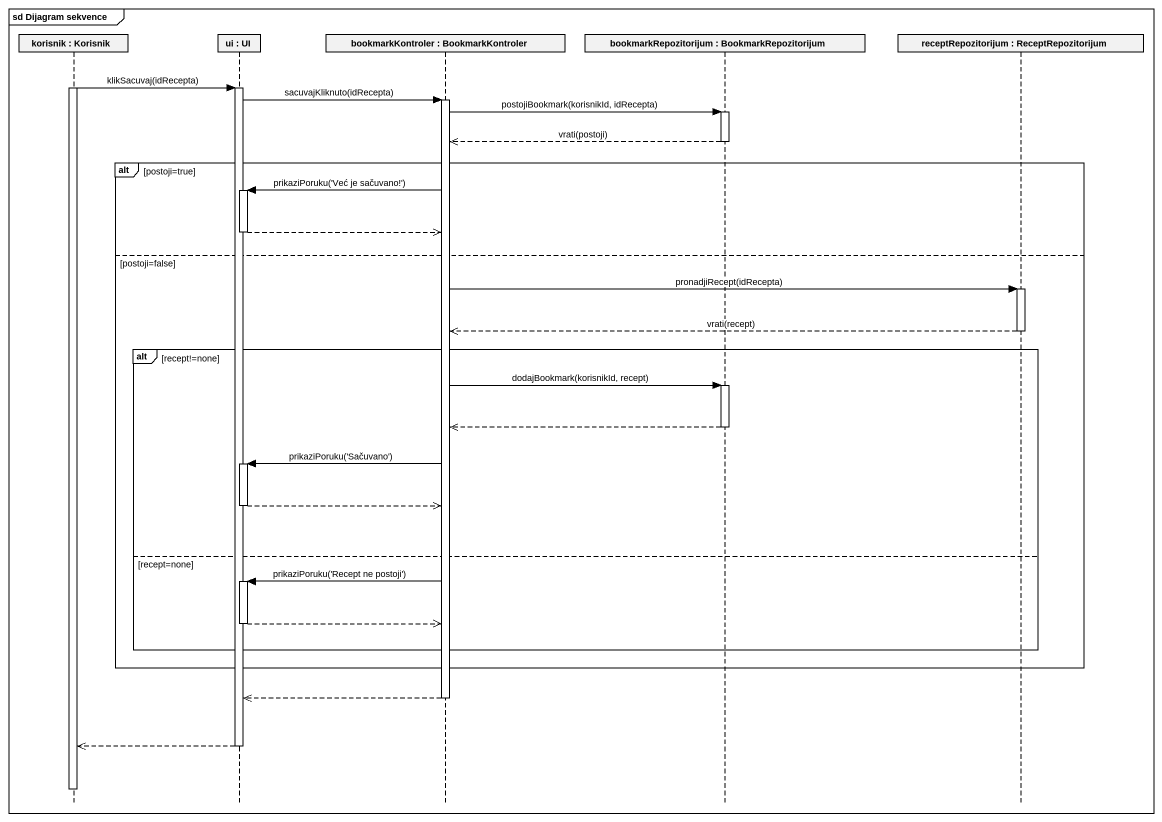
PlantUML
@startuml
mainframe sd Dijagram sekvence
hide footbox
participant "korisnik : Korisnik" as korisnik
participant "ui : UI" as ui
participant "bookmarkKontroler : BookmarkKontroler" as bookmarkKontroler
participant "bookmarkRepozitorijum : BookmarkRepozitorijum" as bookmarkRepozitorijum
participant "receptRepozitorijum : ReceptRepozitorijum" as receptRepozitorijum

activate korisnik
korisnik -> ui : klikSacuvaj(idRecepta)
activate ui
ui -> bookmarkKontroler : sacuvajKliknuto(idRecepta)
activate bookmarkKontroler
bookmarkKontroler -> bookmarkRepozitorijum : postojiBookmark(korisnikId, idRecepta)
activate bookmarkRepozitorijum
bookmarkRepozitorijum -->> bookmarkKontroler : vrati(postoji)
deactivate bookmarkRepozitorijum
alt postoji=true
  bookmarkKontroler -> ui : prikaziPoruku('Već je sačuvano!')
  activate ui
  ui -->> bookmarkKontroler
  deactivate ui
else postoji=false
  bookmarkKontroler -> receptRepozitorijum : pronadjiRecept(idRecepta)
  activate receptRepozitorijum
  receptRepozitorijum -->> bookmarkKontroler : vrati(recept)
  deactivate receptRepozitorijum
  alt recept!=none
    bookmarkKontroler -> bookmarkRepozitorijum : dodajBookmark(korisnikId, recept)
    activate bookmarkRepozitorijum
    bookmarkRepozitorijum -->> bookmarkKontroler
    deactivate bookmarkRepozitorijum
    bookmarkKontroler -> ui : prikaziPoruku('Sačuvano')
    activate ui
    ui -->> bookmarkKontroler
    deactivate ui
  else recept=none
    bookmarkKontroler -> ui : prikaziPoruku('Recept ne postoji')
    activate ui
    ui -->> bookmarkKontroler
    deactivate ui
  end
end
bookmarkKontroler -->> ui
deactivate bookmarkKontroler
ui -->> korisnik
deactivate ui
deactivate korisnik
@enduml
